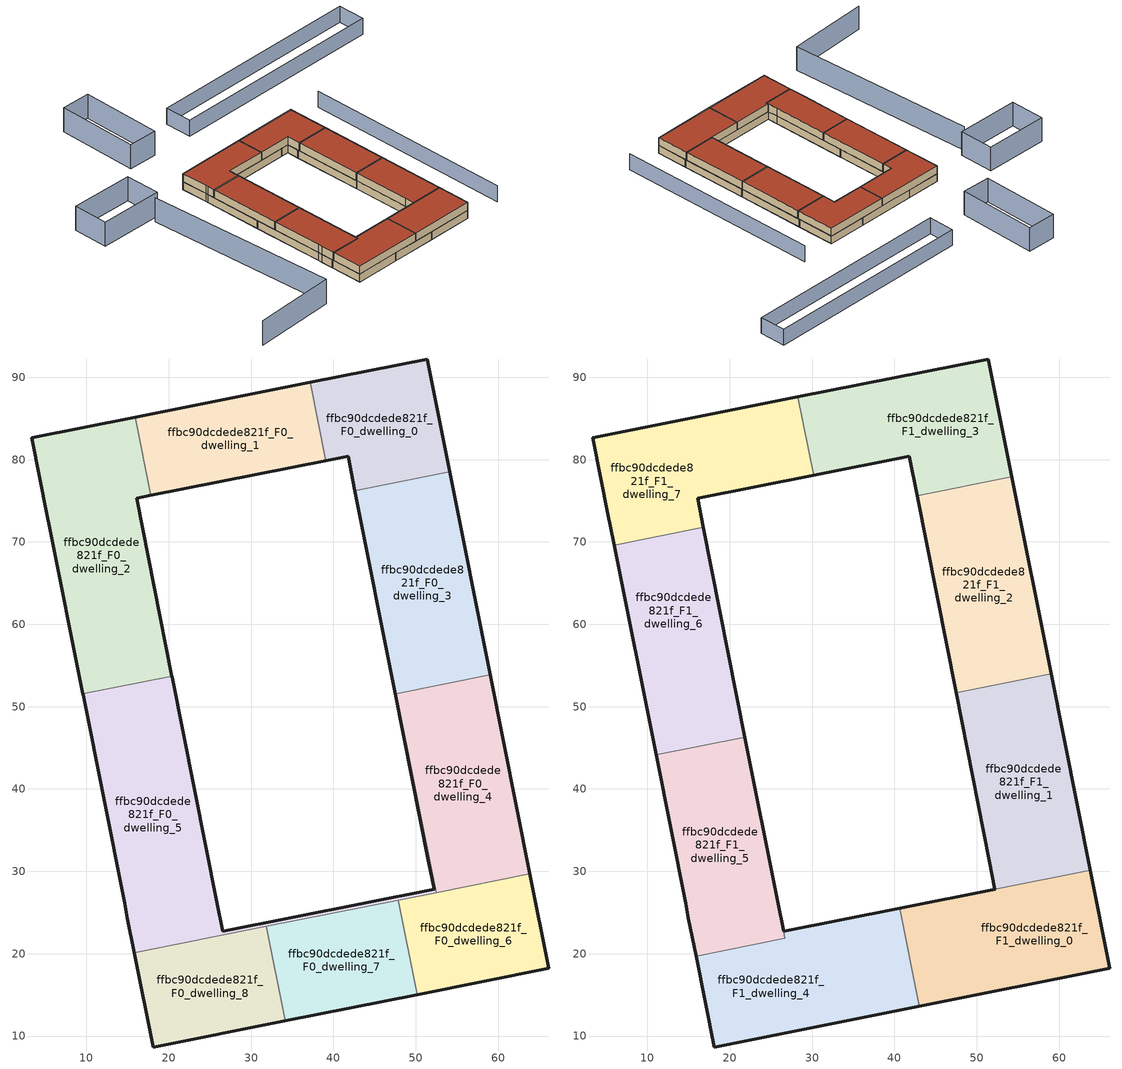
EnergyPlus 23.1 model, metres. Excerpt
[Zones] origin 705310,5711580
ffbc90dcdede821f_F0_dwelling_0
 floor ground (EU_floor_Construction): 54.13,78.51 51.39,92.22 37.17,89.39 39.07,79.87 41.79,80.41 42.62,76.22 z0
 wall outside (EU_wall_Construction): 42.62,76.22 41.79,80.41 39.07,79.87 / 37.17,89.39 51.39,92.22 54.13,78.51 z0:3
 wall to ffbc90dcdede821f_F0_dwelling_1 (EU_wall_Construction): 39.07,79.87 37.17,89.39 z0:3
 wall to ffbc90dcdede821f_F0_dwelling_3 (EU_wall_Construction): 54.13,78.51 42.62,76.22 z0:3
ffbc90dcdede821f_F0_dwelling_1
 floor ground (EU_floor_Construction): 39.07,79.87 37.17,89.39 15.9,85.17 17.8,75.67 z0
 wall outside (EU_wall_Construction): 39.07,79.87 17.8,75.67 / 15.9,85.17 37.17,89.39 z0:3
 wall to ffbc90dcdede821f_F0_dwelling_2 (EU_wall_Construction): 17.8,75.67 15.9,85.17 z0:3
ffbc90dcdede821f_F0_dwelling_2
 floor ground (EU_floor_Construction): 20.38,53.69 16.09,75.33 17.8,75.67 15.9,85.17 3.35,82.67 5.26,73.15 5.49,71.95 9.57,51.54 z0
 wall outside (EU_wall_Construction): 17.8,75.67 16.09,75.33 20.38,53.69 / 9.57,51.54 5.49,71.95 5.26,73.15 3.35,82.67 15.9,85.17 z0:3
 wall to ffbc90dcdede821f_F0_dwelling_5 (EU_wall_Construction): 20.38,53.69 9.57,51.54 z0:3
ffbc90dcdede821f_F0_dwelling_3
 floor ground (EU_floor_Construction): 59.05,53.85 54.13,78.51 42.62,76.22 47.52,51.56 z0
 wall outside (EU_wall_Construction): 54.13,78.51 59.05,53.85 / 47.52,51.56 42.62,76.22 z0:3
 wall to ffbc90dcdede821f_F0_dwelling_4 (EU_wall_Construction): 59.05,53.85 47.66,51.58 z0:3
 wall to ffbc90dcdede821f_F0_dwelling_5 (EU_wall_Construction): 47.66,51.58 47.52,51.56 z0:3
ffbc90dcdede821f_F0_dwelling_4
 floor ground (EU_floor_Construction): 63.87,29.69 59.05,53.85 47.66,51.58 52.47,27.42 z0
 wall outside (EU_wall_Construction): 59.05,53.85 63.87,29.69 z0:3
 wall to ffbc90dcdede821f_F0_dwelling_5 (EU_wall_Construction): 52.47,27.42 47.66,51.58 z0:3
 wall to ffbc90dcdede821f_F0_dwelling_6 (EU_wall_Construction): 63.87,29.69 52.47,27.42 z0:3
ffbc90dcdede821f_F0_dwelling_5
 floor ground (EU_floor_Construction): 52.47,27.42 47.66,51.58 47.52,51.56 51.55,31.27 52.22,27.8 26.53,22.73 25.81,26.3 20.4,53.59 20.38,53.69 9.57,51.54 9.59,51.44 14.65,26.11 14.98,24.29 15.82,20.12 z0
 wall outside (EU_wall_Construction): 20.38,53.69 20.4,53.59 25.81,26.3 26.53,22.73 52.22,27.8 51.55,31.27 47.52,51.56 / 15.82,20.12 14.98,24.29 14.65,26.11 9.59,51.44 9.57,51.54 z0:3
 wall to ffbc90dcdede821f_F0_dwelling_8 (EU_wall_Construction): 31.86,23.31 15.82,20.12 z0:3
 wall to ffbc90dcdede821f_F0_dwelling_7 (EU_wall_Construction): 47.87,26.5 31.86,23.31 z0:3
 wall to ffbc90dcdede821f_F0_dwelling_6 (EU_wall_Construction): 52.47,27.42 47.87,26.5 z0:3
ffbc90dcdede821f_F0_dwelling_6
 floor ground (EU_floor_Construction): 66.16,18.22 63.87,29.69 47.87,26.5 50.16,15.03 z0
 wall outside (EU_wall_Construction): 63.87,29.69 66.16,18.22 50.16,15.03 z0:3
 wall to ffbc90dcdede821f_F0_dwelling_7 (EU_wall_Construction): 50.16,15.03 47.87,26.5 z0:3
ffbc90dcdede821f_F0_dwelling_7
 floor ground (EU_floor_Construction): 50.16,15.03 47.87,26.5 31.86,23.31 34.14,11.85 z0
 wall outside (EU_wall_Construction): 50.16,15.03 34.14,11.85 z0:3
 wall to ffbc90dcdede821f_F0_dwelling_8 (EU_wall_Construction): 34.14,11.85 31.86,23.31 z0:3
ffbc90dcdede821f_F0_dwelling_8
 floor ground (EU_floor_Construction): 34.14,11.85 31.86,23.31 15.82,20.12 18.14,8.67 z0
 wall outside (EU_wall_Construction): 34.14,11.85 18.14,8.67 15.82,20.12 z0:3
ffbc90dcdede821f_F1_dwelling_0
 floor to ffbc90dcdede821f_F0_dwelling_6 (EU_floor_Construction): 66.16,18.22 63.87,29.69 47.87,26.5 50.16,15.03 z3
 floor to ffbc90dcdede821f_F0_dwelling_4 (EU_floor_Construction): 63.87,29.69 63.78,30.13 52.38,27.86 52.47,27.42 z3
 floor to ffbc90dcdede821f_F0_dwelling_7 (EU_floor_Construction): 50.16,15.03 47.87,26.5 40.74,25.08 43.02,13.62 z3
 floor to ffbc90dcdede821f_F0_dwelling_5 (EU_floor_Construction): 52.47,27.42 52.38,27.86 52.21,27.83 52.22,27.8 40.65,25.51 40.74,25.08 z3
 wall outside (EU_wall_Construction): 63.78,30.13 66.16,18.22 43.02,13.62 / 40.65,25.51 52.22,27.8 52.21,27.83 z3:6
 wall to ffbc90dcdede821f_F1_dwelling_1 (EU_wall_Construction): 52.21,27.83 63.78,30.13 z3:6
 wall to ffbc90dcdede821f_F1_dwelling_4 (EU_wall_Construction): 43.02,13.62 40.65,25.51 z3:6
 roof outside (EU_roof_Construction): 63.78,30.13 66.16,18.22 43.02,13.62 40.65,25.51 52.22,27.8 52.21,27.83 z6
ffbc90dcdede821f_F1_dwelling_1
 floor to ffbc90dcdede821f_F0_dwelling_4 (EU_floor_Construction): 63.78,30.13 59.05,53.85 47.66,51.58 52.38,27.86 z3
 floor to ffbc90dcdede821f_F0_dwelling_5 (EU_floor_Construction): 52.38,27.86 47.66,51.58 47.52,51.56 51.55,31.27 52.21,27.83 z3
 floor to ffbc90dcdede821f_F0_dwelling_3 (EU_floor_Construction): 59.05,53.85 59.02,53.99 47.49,51.69 47.52,51.56 z3
 wall outside (EU_wall_Construction): 59.02,53.99 63.78,30.13 / 52.21,27.83 51.55,31.27 47.49,51.69 z3:6
 wall to ffbc90dcdede821f_F1_dwelling_2 (EU_wall_Construction): 47.49,51.69 59.02,53.99 z3:6
 roof outside (EU_roof_Construction): 59.02,53.99 63.78,30.13 52.21,27.83 51.55,31.27 47.49,51.69 z6
ffbc90dcdede821f_F1_dwelling_2
 floor to ffbc90dcdede821f_F0_dwelling_3 (EU_floor_Construction): 59.02,53.99 54.25,77.89 42.74,75.6 47.49,51.69 z3
 wall outside (EU_wall_Construction): 47.49,51.69 42.74,75.6 / 54.25,77.89 59.02,53.99 z3:6
 wall to ffbc90dcdede821f_F1_dwelling_3 (EU_wall_Construction): 42.74,75.6 54.25,77.89 z3:6
 roof outside (EU_roof_Construction): 54.25,77.89 59.02,53.99 47.49,51.69 42.74,75.6 z6
ffbc90dcdede821f_F1_dwelling_3
 floor to ffbc90dcdede821f_F0_dwelling_0 (EU_floor_Construction): 54.13,78.51 51.39,92.22 37.17,89.39 39.07,79.87 41.79,80.41 42.62,76.22 z3
 floor to ffbc90dcdede821f_F0_dwelling_3 (EU_floor_Construction): 54.25,77.89 54.13,78.51 42.62,76.22 42.74,75.6 z3
 floor to ffbc90dcdede821f_F0_dwelling_1 (EU_floor_Construction): 39.07,79.87 37.17,89.39 28.28,87.62 30.17,78.11 z3
 wall outside (EU_wall_Construction): 28.28,87.62 51.39,92.22 54.25,77.89 / 42.74,75.6 41.79,80.41 30.17,78.11 z3:6
 wall to ffbc90dcdede821f_F1_dwelling_7 (EU_wall_Construction): 30.17,78.11 28.28,87.62 z3:6
 roof outside (EU_roof_Construction): 51.39,92.22 54.25,77.89 42.74,75.6 41.79,80.41 30.17,78.11 28.28,87.62 z6
ffbc90dcdede821f_F1_dwelling_4
 floor to ffbc90dcdede821f_F0_dwelling_8 (EU_floor_Construction): 34.14,11.85 31.86,23.31 26.62,22.27 26.7,21.87 15.91,19.72 18.14,8.67 z3
 floor to ffbc90dcdede821f_F0_dwelling_7 (EU_floor_Construction): 43.02,13.62 40.74,25.08 31.86,23.31 34.14,11.85 z3
 floor to ffbc90dcdede821f_F0_dwelling_5 (EU_floor_Construction): 40.74,25.08 40.65,25.51 26.53,22.73 26.62,22.27 z3
 wall outside (EU_wall_Construction): 26.53,22.73 40.65,25.51 / 43.02,13.62 18.14,8.67 15.91,19.72 z3:6
 wall to ffbc90dcdede821f_F1_dwelling_5 (EU_wall_Construction): 15.91,19.72 26.7,21.87 26.53,22.73 z3:6
 roof outside (EU_roof_Construction): 40.65,25.51 43.02,13.62 18.14,8.67 15.91,19.72 26.7,21.87 26.53,22.73 z6
ffbc90dcdede821f_F1_dwelling_5
 floor to ffbc90dcdede821f_F0_dwelling_5 (EU_floor_Construction): 26.62,22.27 25.81,26.3 21.85,46.3 11.05,44.15 14.65,26.11 14.98,24.29 15.82,20.12 z3
 floor to ffbc90dcdede821f_F0_dwelling_8 (EU_floor_Construction): 26.7,21.87 26.62,22.27 15.82,20.12 15.91,19.72 z3
 wall outside (EU_wall_Construction): 15.91,19.72 14.98,24.29 14.65,26.11 11.05,44.14 / 21.85,46.3 25.81,26.3 26.53,22.73 z3:6
 wall to ffbc90dcdede821f_F1_dwelling_6 (EU_wall_Construction): 11.05,44.14 21.85,46.3 z3:6
 roof outside (EU_roof_Construction): 21.85,46.3 25.81,26.3 26.7,21.87 15.91,19.72 14.98,24.29 14.65,26.11 11.05,44.14 z6
ffbc90dcdede821f_F1_dwelling_6
 floor to ffbc90dcdede821f_F0_dwelling_2 (EU_floor_Construction): 20.38,53.69 16.8,71.76 5.96,69.61 9.57,51.54 z3
 floor to ffbc90dcdede821f_F0_dwelling_5 (EU_floor_Construction): 21.85,46.3 20.4,53.59 20.38,53.69 9.57,51.54 9.59,51.44 11.05,44.15 z3
 wall outside (EU_wall_Construction): 11.05,44.14 5.96,69.61 / 16.8,71.76 21.85,46.3 z3:6
 wall to ffbc90dcdede821f_F1_dwelling_7 (EU_wall_Construction): 5.96,69.61 16.8,71.76 z3:6
 roof outside (EU_roof_Construction): 16.8,71.76 21.85,46.3 11.05,44.14 5.96,69.61 z6
ffbc90dcdede821f_F1_dwelling_7
 floor to ffbc90dcdede821f_F0_dwelling_2 (EU_floor_Construction): 16.8,71.76 16.09,75.33 17.8,75.67 15.9,85.17 3.35,82.67 5.26,73.15 5.49,71.95 5.96,69.61 z3
 floor to ffbc90dcdede821f_F0_dwelling_1 (EU_floor_Construction): 30.17,78.11 28.28,87.62 15.9,85.17 17.8,75.67 z3
 wall outside (EU_wall_Construction): 30.17,78.11 16.09,75.33 16.8,71.76 / 5.96,69.61 5.49,71.95 5.26,73.15 3.35,82.67 28.28,87.62 z3:6
 roof outside (EU_roof_Construction): 28.28,87.62 30.17,78.11 16.09,75.33 16.8,71.76 5.96,69.61 5.49,71.95 5.26,73.15 3.35,82.67 z6
shading: 78.96,20.47 64.13,95.51 / 20.52,115.19 97.24,130.31 / 97.24,130.31 99.13,120.76 / 99.13,120.76 22.41,105.63 / 22.41,105.63 20.52,115.19 z0:6; -13.99,73.14 2.84,5.06 / 2.84,5.06 -26.7,-2.25 / 2.45,132.13 7.32,103.18 / 7.32,103.18 -3.1,101.42 / -3.1,101.42 -7.97,130.38 / -7.97,130.38 2.45,132.13 / -36.95,83.4 -14.1,87.58 / -14.1,87.58 -11.81,75.07 / -11.81,75.07 -34.66,70.9 / -34.66,70.9 -36.95,83.4 z0:9
[Building]
EU S2 Campaign: North Axis=0; Terrain=City; Solar Distribution=FullExterior
[Site:Location]
London: Latitude=51.5; Longitude=-0.5; Time Zone=0; Elevation=25
[SizingPeriod:WeatherFileDays]
AnnualSizingPeriod: Begin Month=1; Begin Day of Month=1; End Month=12; End Day of Month=31; Day of Week for Start Day=Monday; Use Weather File Daylight Saving Period=No; Use Weather File Rain and Snow Indicators=No
[MATERIAL]
EU_InternalMass_Material: Roughness=MediumRough; Thickness=0.1; Conductivity=1; Density=1800; Specific Heat=900; Thermal Absorptance=0.9; Solar Absorptance=0.7; Visible Absorptance=0.7
[MATERIAL:NOMASS] Roughness=MediumRough; Thermal Absorptance=0.9; Solar Absorptance=0.7; Visible Absorptance=0.7
Name | Thermal Resistance
EU_wall_NoMass | 1.04674
EU_roof_NoMass | 4.32442
EU_floor_NoMass | 2.04616
[CONSTRUCTION]
EU_wall_Construction: EU_wall_NoMass
EU_roof_Construction: EU_roof_NoMass
EU_floor_Construction: EU_floor_NoMass
EU_InternalMass_Construction: EU_InternalMass_Material
[ZONE] Type=1; Multiplier=1; Ceiling Height=autocalculate; Floor Area=autocalculate; Part of Total Floor Area=Yes
Name | Volume
ffbc90dcdede821f_F0_dwelling_0 | 572.692
ffbc90dcdede821f_F1_dwelling_0 | 859
ffbc90dcdede821f_F0_dwelling_1 | 630.783
ffbc90dcdede821f_F1_dwelling_1 | 859.044
ffbc90dcdede821f_F0_dwelling_2 | 1102.11
ffbc90dcdede821f_F1_dwelling_2 | 858.995
ffbc90dcdede821f_F0_dwelling_3 | 886.113
ffbc90dcdede821f_F1_dwelling_3 | 859.02
ffbc90dcdede821f_F0_dwelling_4 | 859.106
ffbc90dcdede821f_F1_dwelling_4 | 896.25
ffbc90dcdede821f_F0_dwelling_5 | 1103.36
ffbc90dcdede821f_F1_dwelling_5 | 821.845
ffbc90dcdede821f_F0_dwelling_6 | 572.667
ffbc90dcdede821f_F1_dwelling_6 | 859.06
ffbc90dcdede821f_F0_dwelling_7 | 572.688
ffbc90dcdede821f_F1_dwelling_7 | 859.019
ffbc90dcdede821f_F0_dwelling_8 | 572.7
[INTERNALMASS] Construction=EU_InternalMass_Construction
Name | Zone or ZoneList | Surface Area
ffbc90dcdede821f_F0_dwelling_0_EU_InternalMass | ffbc90dcdede821f_F0_dwelling_0 | 190.898
ffbc90dcdede821f_F0_dwelling_1_EU_InternalMass | ffbc90dcdede821f_F0_dwelling_1 | 210.25
ffbc90dcdede821f_F0_dwelling_2_EU_InternalMass | ffbc90dcdede821f_F0_dwelling_2 | 367.387
ffbc90dcdede821f_F0_dwelling_3_EU_InternalMass | ffbc90dcdede821f_F0_dwelling_3 | 295.371
ffbc90dcdede821f_F0_dwelling_4_EU_InternalMass | ffbc90dcdede821f_F0_dwelling_4 | 286.369
ffbc90dcdede821f_F0_dwelling_5_EU_InternalMass | ffbc90dcdede821f_F0_dwelling_5 | 367.78
ffbc90dcdede821f_F0_dwelling_6_EU_InternalMass | ffbc90dcdede821f_F0_dwelling_6 | 190.889
ffbc90dcdede821f_F0_dwelling_7_EU_InternalMass | ffbc90dcdede821f_F0_dwelling_7 | 190.896
ffbc90dcdede821f_F0_dwelling_8_EU_InternalMass | ffbc90dcdede821f_F0_dwelling_8 | 190.9
ffbc90dcdede821f_F1_dwelling_0_EU_InternalMass | ffbc90dcdede821f_F1_dwelling_0 | 286.333
ffbc90dcdede821f_F1_dwelling_1_EU_InternalMass | ffbc90dcdede821f_F1_dwelling_1 | 286.348
ffbc90dcdede821f_F1_dwelling_2_EU_InternalMass | ffbc90dcdede821f_F1_dwelling_2 | 286.332
ffbc90dcdede821f_F1_dwelling_3_EU_InternalMass | ffbc90dcdede821f_F1_dwelling_3 | 286.34
ffbc90dcdede821f_F1_dwelling_4_EU_InternalMass | ffbc90dcdede821f_F1_dwelling_4 | 298.749
ffbc90dcdede821f_F1_dwelling_5_EU_InternalMass | ffbc90dcdede821f_F1_dwelling_5 | 273.947
ffbc90dcdede821f_F1_dwelling_6_EU_InternalMass | ffbc90dcdede821f_F1_dwelling_6 | 286.353
ffbc90dcdede821f_F1_dwelling_7_EU_InternalMass | ffbc90dcdede821f_F1_dwelling_7 | 286.34
[OTHEREQUIPMENT] Fuel Type=Electricity; Design Level Calculation Method=Watts/Area; Power per Zone Floor Area=1; Fraction Latent=0; Fraction Radiant=0; Fraction Lost=0; Carbon Dioxide Generation Rate=0; EndUse Subcategory=EU_Step8_InternalGains
Name | Zone or ZoneList or Space or SpaceList | Schedule
EU_Step8_InternalGain_ffbc90dcdede821f_F0_dwelling_0_f000 | ffbc90dcdede821f_F0_dwelling_0 | EU_Step8_GainSchedule_ffbc90dcdede821f_F0_dwelling_0_f000
EU_Step8_InternalGain_ffbc90dcdede821f_F0_dwelling_1_f000 | ffbc90dcdede821f_F0_dwelling_1 | EU_Step8_GainSchedule_ffbc90dcdede821f_F0_dwelling_1_f000
EU_Step8_InternalGain_ffbc90dcdede821f_F0_dwelling_2_f000 | ffbc90dcdede821f_F0_dwelling_2 | EU_Step8_GainSchedule_ffbc90dcdede821f_F0_dwelling_2_f000
EU_Step8_InternalGain_ffbc90dcdede821f_F0_dwelling_3_f000 | ffbc90dcdede821f_F0_dwelling_3 | EU_Step8_GainSchedule_ffbc90dcdede821f_F0_dwelling_3_f000
EU_Step8_InternalGain_ffbc90dcdede821f_F0_dwelling_4_f000 | ffbc90dcdede821f_F0_dwelling_4 | EU_Step8_GainSchedule_ffbc90dcdede821f_F0_dwelling_4_f000
EU_Step8_InternalGain_ffbc90dcdede821f_F0_dwelling_5_f000 | ffbc90dcdede821f_F0_dwelling_5 | EU_Step8_GainSchedule_ffbc90dcdede821f_F0_dwelling_5_f000
EU_Step8_InternalGain_ffbc90dcdede821f_F0_dwelling_6_f000 | ffbc90dcdede821f_F0_dwelling_6 | EU_Step8_GainSchedule_ffbc90dcdede821f_F0_dwelling_6_f000
EU_Step8_InternalGain_ffbc90dcdede821f_F0_dwelling_7_f000 | ffbc90dcdede821f_F0_dwelling_7 | EU_Step8_GainSchedule_ffbc90dcdede821f_F0_dwelling_7_f000
EU_Step8_InternalGain_ffbc90dcdede821f_F0_dwelling_8_f000 | ffbc90dcdede821f_F0_dwelling_8 | EU_Step8_GainSchedule_ffbc90dcdede821f_F0_dwelling_8_f000
EU_Step8_InternalGain_ffbc90dcdede821f_F1_dwelling_0_f000 | ffbc90dcdede821f_F1_dwelling_0 | EU_Step8_GainSchedule_ffbc90dcdede821f_F1_dwelling_0_f000
EU_Step8_InternalGain_ffbc90dcdede821f_F1_dwelling_1_f000 | ffbc90dcdede821f_F1_dwelling_1 | EU_Step8_GainSchedule_ffbc90dcdede821f_F1_dwelling_1_f000
EU_Step8_InternalGain_ffbc90dcdede821f_F1_dwelling_2_f000 | ffbc90dcdede821f_F1_dwelling_2 | EU_Step8_GainSchedule_ffbc90dcdede821f_F1_dwelling_2_f000
EU_Step8_InternalGain_ffbc90dcdede821f_F1_dwelling_3_f000 | ffbc90dcdede821f_F1_dwelling_3 | EU_Step8_GainSchedule_ffbc90dcdede821f_F1_dwelling_3_f000
EU_Step8_InternalGain_ffbc90dcdede821f_F1_dwelling_4_f000 | ffbc90dcdede821f_F1_dwelling_4 | EU_Step8_GainSchedule_ffbc90dcdede821f_F1_dwelling_4_f000
EU_Step8_InternalGain_ffbc90dcdede821f_F1_dwelling_5_f000 | ffbc90dcdede821f_F1_dwelling_5 | EU_Step8_GainSchedule_ffbc90dcdede821f_F1_dwelling_5_f000
EU_Step8_InternalGain_ffbc90dcdede821f_F1_dwelling_6_f000 | ffbc90dcdede821f_F1_dwelling_6 | EU_Step8_GainSchedule_ffbc90dcdede821f_F1_dwelling_6_f000
EU_Step8_InternalGain_ffbc90dcdede821f_F1_dwelling_7_f000 | ffbc90dcdede821f_F1_dwelling_7 | EU_Step8_GainSchedule_ffbc90dcdede821f_F1_dwelling_7_f000
[ZONEVENTILATION:DESIGNFLOWRATE] Schedule=EU_AlwaysOn; Design Flow Rate Calculation Method=AirChanges/Hour; Air Changes per Hour=0.488719; Ventilation Type=Natural; Fan Pressure Rise=0; Fan Total Efficiency=1; Constant Term Coefficient=1; Temperature Term Coefficient=0; Velocity Term Coefficient=0; Velocity Squared Term Coefficient=0; Minimum Indoor Temperature=-100; Maximum Indoor Temperature=100; Delta Temperature=-100; Minimum Outdoor Temperature=-100; Maximum Outdoor Temperature=100; Maximum Wind Speed=40
Name | Zone or ZoneList or Space or SpaceList
EU_ConstantAir_ffbc90dcdede821f_F0_dwelling_0 | ffbc90dcdede821f_F0_dwelling_0
EU_ConstantAir_ffbc90dcdede821f_F0_dwelling_1 | ffbc90dcdede821f_F0_dwelling_1
EU_ConstantAir_ffbc90dcdede821f_F0_dwelling_2 | ffbc90dcdede821f_F0_dwelling_2
EU_ConstantAir_ffbc90dcdede821f_F0_dwelling_3 | ffbc90dcdede821f_F0_dwelling_3
EU_ConstantAir_ffbc90dcdede821f_F0_dwelling_4 | ffbc90dcdede821f_F0_dwelling_4
EU_ConstantAir_ffbc90dcdede821f_F0_dwelling_5 | ffbc90dcdede821f_F0_dwelling_5
EU_ConstantAir_ffbc90dcdede821f_F0_dwelling_6 | ffbc90dcdede821f_F0_dwelling_6
EU_ConstantAir_ffbc90dcdede821f_F0_dwelling_7 | ffbc90dcdede821f_F0_dwelling_7
EU_ConstantAir_ffbc90dcdede821f_F0_dwelling_8 | ffbc90dcdede821f_F0_dwelling_8
EU_ConstantAir_ffbc90dcdede821f_F1_dwelling_0 | ffbc90dcdede821f_F1_dwelling_0
EU_ConstantAir_ffbc90dcdede821f_F1_dwelling_1 | ffbc90dcdede821f_F1_dwelling_1
EU_ConstantAir_ffbc90dcdede821f_F1_dwelling_2 | ffbc90dcdede821f_F1_dwelling_2
EU_ConstantAir_ffbc90dcdede821f_F1_dwelling_3 | ffbc90dcdede821f_F1_dwelling_3
EU_ConstantAir_ffbc90dcdede821f_F1_dwelling_4 | ffbc90dcdede821f_F1_dwelling_4
EU_ConstantAir_ffbc90dcdede821f_F1_dwelling_5 | ffbc90dcdede821f_F1_dwelling_5
EU_ConstantAir_ffbc90dcdede821f_F1_dwelling_6 | ffbc90dcdede821f_F1_dwelling_6
EU_ConstantAir_ffbc90dcdede821f_F1_dwelling_7 | ffbc90dcdede821f_F1_dwelling_7
[HVACTEMPLATE:THERMOSTAT] Constant Heating Setpoint=20; Constant Cooling Setpoint=50
EU_HeatOnly_ffbc90dcdede821f_F0_dwelling_0; EU_HeatOnly_ffbc90dcdede821f_F0_dwelling_1; EU_HeatOnly_ffbc90dcdede821f_F0_dwelling_2; EU_HeatOnly_ffbc90dcdede821f_F0_dwelling_3; EU_HeatOnly_ffbc90dcdede821f_F0_dwelling_4; EU_HeatOnly_ffbc90dcdede821f_F0_dwelling_5; EU_HeatOnly_ffbc90dcdede821f_F0_dwelling_6; EU_HeatOnly_ffbc90dcdede821f_F0_dwelling_7; EU_HeatOnly_ffbc90dcdede821f_F0_dwelling_8; EU_HeatOnly_ffbc90dcdede821f_F1_dwelling_0; EU_HeatOnly_ffbc90dcdede821f_F1_dwelling_1; EU_HeatOnly_ffbc90dcdede821f_F1_dwelling_2; EU_HeatOnly_ffbc90dcdede821f_F1_dwelling_3; EU_HeatOnly_ffbc90dcdede821f_F1_dwelling_4; EU_HeatOnly_ffbc90dcdede821f_F1_dwelling_5; EU_HeatOnly_ffbc90dcdede821f_F1_dwelling_6; EU_HeatOnly_ffbc90dcdede821f_F1_dwelling_7
[HVACTEMPLATE:ZONE:IDEALLOADSAIRSYSTEM] System Availability Schedule=EU_AlwaysOn; Maximum Heating Supply Air Temperature=50; Minimum Cooling Supply Air Temperature=13; Maximum Heating Supply Air Humidity Ratio=0.0156; Minimum Cooling Supply Air Humidity Ratio=0.0077; Heating Limit=NoLimit; Cooling Limit=NoLimit; Heating Availability Schedule=EU_AlwaysOn; Cooling Availability Schedule=EU_CoolingOff; Dehumidification Control Type=ConstantSensibleHeatRatio; Cooling Sensible Heat Ratio=0.7; Dehumidification Setpoint=60; Humidification Control Type=None; Humidification Setpoint=30; Outdoor Air Method=None; Outdoor Air Flow Rate per Person=0.00944; Outdoor Air Flow Rate per Zone Floor Area=0; Outdoor Air Flow Rate per Zone=0; Demand Controlled Ventilation Type=None; Outdoor Air Economizer Type=NoEconomizer; Heat Recovery Type=None; Sensible Heat Recovery Effectiveness=0.7; Latent Heat Recovery Effectiveness=0.65
Name | Template Thermostat
ffbc90dcdede821f_F0_dwelling_0 | EU_HeatOnly_ffbc90dcdede821f_F0_dwelling_0
ffbc90dcdede821f_F0_dwelling_1 | EU_HeatOnly_ffbc90dcdede821f_F0_dwelling_1
ffbc90dcdede821f_F0_dwelling_2 | EU_HeatOnly_ffbc90dcdede821f_F0_dwelling_2
ffbc90dcdede821f_F0_dwelling_3 | EU_HeatOnly_ffbc90dcdede821f_F0_dwelling_3
ffbc90dcdede821f_F0_dwelling_4 | EU_HeatOnly_ffbc90dcdede821f_F0_dwelling_4
ffbc90dcdede821f_F0_dwelling_5 | EU_HeatOnly_ffbc90dcdede821f_F0_dwelling_5
ffbc90dcdede821f_F0_dwelling_6 | EU_HeatOnly_ffbc90dcdede821f_F0_dwelling_6
ffbc90dcdede821f_F0_dwelling_7 | EU_HeatOnly_ffbc90dcdede821f_F0_dwelling_7
ffbc90dcdede821f_F0_dwelling_8 | EU_HeatOnly_ffbc90dcdede821f_F0_dwelling_8
ffbc90dcdede821f_F1_dwelling_0 | EU_HeatOnly_ffbc90dcdede821f_F1_dwelling_0
ffbc90dcdede821f_F1_dwelling_1 | EU_HeatOnly_ffbc90dcdede821f_F1_dwelling_1
ffbc90dcdede821f_F1_dwelling_2 | EU_HeatOnly_ffbc90dcdede821f_F1_dwelling_2
ffbc90dcdede821f_F1_dwelling_3 | EU_HeatOnly_ffbc90dcdede821f_F1_dwelling_3
ffbc90dcdede821f_F1_dwelling_4 | EU_HeatOnly_ffbc90dcdede821f_F1_dwelling_4
ffbc90dcdede821f_F1_dwelling_5 | EU_HeatOnly_ffbc90dcdede821f_F1_dwelling_5
ffbc90dcdede821f_F1_dwelling_6 | EU_HeatOnly_ffbc90dcdede821f_F1_dwelling_6
ffbc90dcdede821f_F1_dwelling_7 | EU_HeatOnly_ffbc90dcdede821f_F1_dwelling_7
[SIZING:ZONE] Zone Cooling Design Supply Air Temperature Input Method=SupplyAirTemperature; Zone Cooling Design Supply Air Temperature=13; Zone Heating Design Supply Air Temperature Input Method=SupplyAirTemperature; Zone Heating Design Supply Air Temperature=50; Zone Cooling Design Supply Air Humidity Ratio=0.008; Zone Heating Design Supply Air Humidity Ratio=0.008; Cooling Design Air Flow Method=DesignDay; Cooling Design Air Flow Rate=0; Cooling Minimum Air Flow per Zone Floor Area=0.000762; Cooling Minimum Air Flow=0; Cooling Minimum Air Flow Fraction=0.2; Heating Design Air Flow Method=DesignDay; Heating Design Air Flow Rate=0; Heating Maximum Air Flow per Zone Floor Area=0.002032; Heating Maximum Air Flow=0.141576; Heating Maximum Air Flow Fraction=0.3; Account for Dedicated Outdoor Air System=No; Dedicated Outdoor Air System Control Strategy=NeutralSupplyAir; Dedicated Outdoor Air Low Setpoint Temperature for Design=autosize; Dedicated Outdoor Air High Setpoint Temperature for Design=autosize; Zone Load Sizing Method=Sensible Load Only No Latent Load; Zone Latent Cooling Design Supply Air Humidity Ratio Input Method=HumidityRatioDifference; Zone Cooling Design Supply Air Humidity Ratio Difference=0.005; Zone Latent Heating Design Supply Air Humidity Ratio Input Method=HumidityRatioDifference; Zone Humidification Design Supply Air Humidity Ratio Difference=0.005
ffbc90dcdede821f_F0_dwelling_0; ffbc90dcdede821f_F0_dwelling_1; ffbc90dcdede821f_F0_dwelling_2; ffbc90dcdede821f_F0_dwelling_3; ffbc90dcdede821f_F0_dwelling_4; ffbc90dcdede821f_F0_dwelling_5; ffbc90dcdede821f_F0_dwelling_6; ffbc90dcdede821f_F0_dwelling_7; ffbc90dcdede821f_F0_dwelling_8; ffbc90dcdede821f_F1_dwelling_0; ffbc90dcdede821f_F1_dwelling_1; ffbc90dcdede821f_F1_dwelling_2; ffbc90dcdede821f_F1_dwelling_3; ffbc90dcdede821f_F1_dwelling_4; ffbc90dcdede821f_F1_dwelling_5; ffbc90dcdede821f_F1_dwelling_6; ffbc90dcdede821f_F1_dwelling_7
[SCHEDULE:CONSTANT]
Name | Hourly Value
EU_AlwaysOn | 1
EU_CoolingOff | 0
[SCHEDULE:FILE] Column Number=1; Rows to Skip at Top=0; Number of Hours of Data=8760; Column Separator=Comma; Interpolate to Timestep=No; Minutes per Item=60; Adjust Schedule for Daylight Savings=Yes
Name | File
EU_Step8_GainSchedule_ffbc90dcdede821f_F0_dwelling_0_f000 | ../../schedules/ffbc90dcdede821f/ffbc90dcdede821f_F0_dwelling_0_f000_gain.csv
EU_Step8_GainSchedule_ffbc90dcdede821f_F0_dwelling_1_f000 | ../../schedules/ffbc90dcdede821f/ffbc90dcdede821f_F0_dwelling_1_f000_gain.csv
EU_Step8_GainSchedule_ffbc90dcdede821f_F0_dwelling_2_f000 | ../../schedules/ffbc90dcdede821f/ffbc90dcdede821f_F0_dwelling_2_f000_gain.csv
EU_Step8_GainSchedule_ffbc90dcdede821f_F0_dwelling_3_f000 | ../../schedules/ffbc90dcdede821f/ffbc90dcdede821f_F0_dwelling_3_f000_gain.csv
EU_Step8_GainSchedule_ffbc90dcdede821f_F0_dwelling_4_f000 | ../../schedules/ffbc90dcdede821f/ffbc90dcdede821f_F0_dwelling_4_f000_gain.csv
EU_Step8_GainSchedule_ffbc90dcdede821f_F0_dwelling_5_f000 | ../../schedules/ffbc90dcdede821f/ffbc90dcdede821f_F0_dwelling_5_f000_gain.csv
EU_Step8_GainSchedule_ffbc90dcdede821f_F0_dwelling_6_f000 | ../../schedules/ffbc90dcdede821f/ffbc90dcdede821f_F0_dwelling_6_f000_gain.csv
EU_Step8_GainSchedule_ffbc90dcdede821f_F0_dwelling_7_f000 | ../../schedules/ffbc90dcdede821f/ffbc90dcdede821f_F0_dwelling_7_f000_gain.csv
EU_Step8_GainSchedule_ffbc90dcdede821f_F0_dwelling_8_f000 | ../../schedules/ffbc90dcdede821f/ffbc90dcdede821f_F0_dwelling_8_f000_gain.csv
EU_Step8_GainSchedule_ffbc90dcdede821f_F1_dwelling_0_f000 | ../../schedules/ffbc90dcdede821f/ffbc90dcdede821f_F1_dwelling_0_f000_gain.csv
EU_Step8_GainSchedule_ffbc90dcdede821f_F1_dwelling_1_f000 | ../../schedules/ffbc90dcdede821f/ffbc90dcdede821f_F1_dwelling_1_f000_gain.csv
EU_Step8_GainSchedule_ffbc90dcdede821f_F1_dwelling_2_f000 | ../../schedules/ffbc90dcdede821f/ffbc90dcdede821f_F1_dwelling_2_f000_gain.csv
EU_Step8_GainSchedule_ffbc90dcdede821f_F1_dwelling_3_f000 | ../../schedules/ffbc90dcdede821f/ffbc90dcdede821f_F1_dwelling_3_f000_gain.csv
EU_Step8_GainSchedule_ffbc90dcdede821f_F1_dwelling_4_f000 | ../../schedules/ffbc90dcdede821f/ffbc90dcdede821f_F1_dwelling_4_f000_gain.csv
EU_Step8_GainSchedule_ffbc90dcdede821f_F1_dwelling_5_f000 | ../../schedules/ffbc90dcdede821f/ffbc90dcdede821f_F1_dwelling_5_f000_gain.csv
EU_Step8_GainSchedule_ffbc90dcdede821f_F1_dwelling_6_f000 | ../../schedules/ffbc90dcdede821f/ffbc90dcdede821f_F1_dwelling_6_f000_gain.csv
EU_Step8_GainSchedule_ffbc90dcdede821f_F1_dwelling_7_f000 | ../../schedules/ffbc90dcdede821f/ffbc90dcdede821f_F1_dwelling_7_f000_gain.csv
